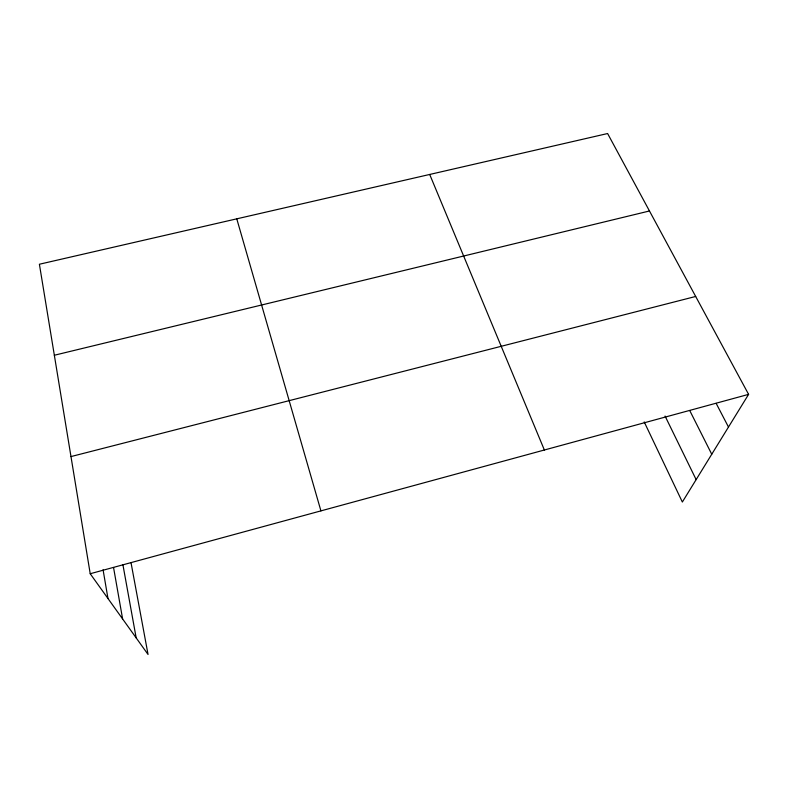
<?xml version="1.0" encoding="UTF-8"?>
<svg xmlns="http://www.w3.org/2000/svg" width="788" height="788" viewBox="0 0 788 788"><rect width="100%" height="100%" fill="white"/><g stroke="black" fill="none" stroke-linecap="round" stroke-linejoin="round"><path stroke-width="1.18" d="M131.005 562.612L148.046 654.464L90.216 573.733L39.4 264.236L607.607 133.536L748.6 394.364L682.349 502.025L644.2 421.915M90.216 573.733L748.6 394.364M70.979 456.577L695.676 296.465M54.342 355.25L649.47 210.977M716.164 403.377L728.486 427.057M689.815 410.696L711.751 454.243M665.062 416.054L696.139 479.616M429.706 174.463L544.37 450.007M236.774 218.837L320.923 510.88M122.918 564.76L136.176 637.886M113.541 567.468L122.623 618.974M103.07 569.793L107.986 598.545"/></g></svg>
